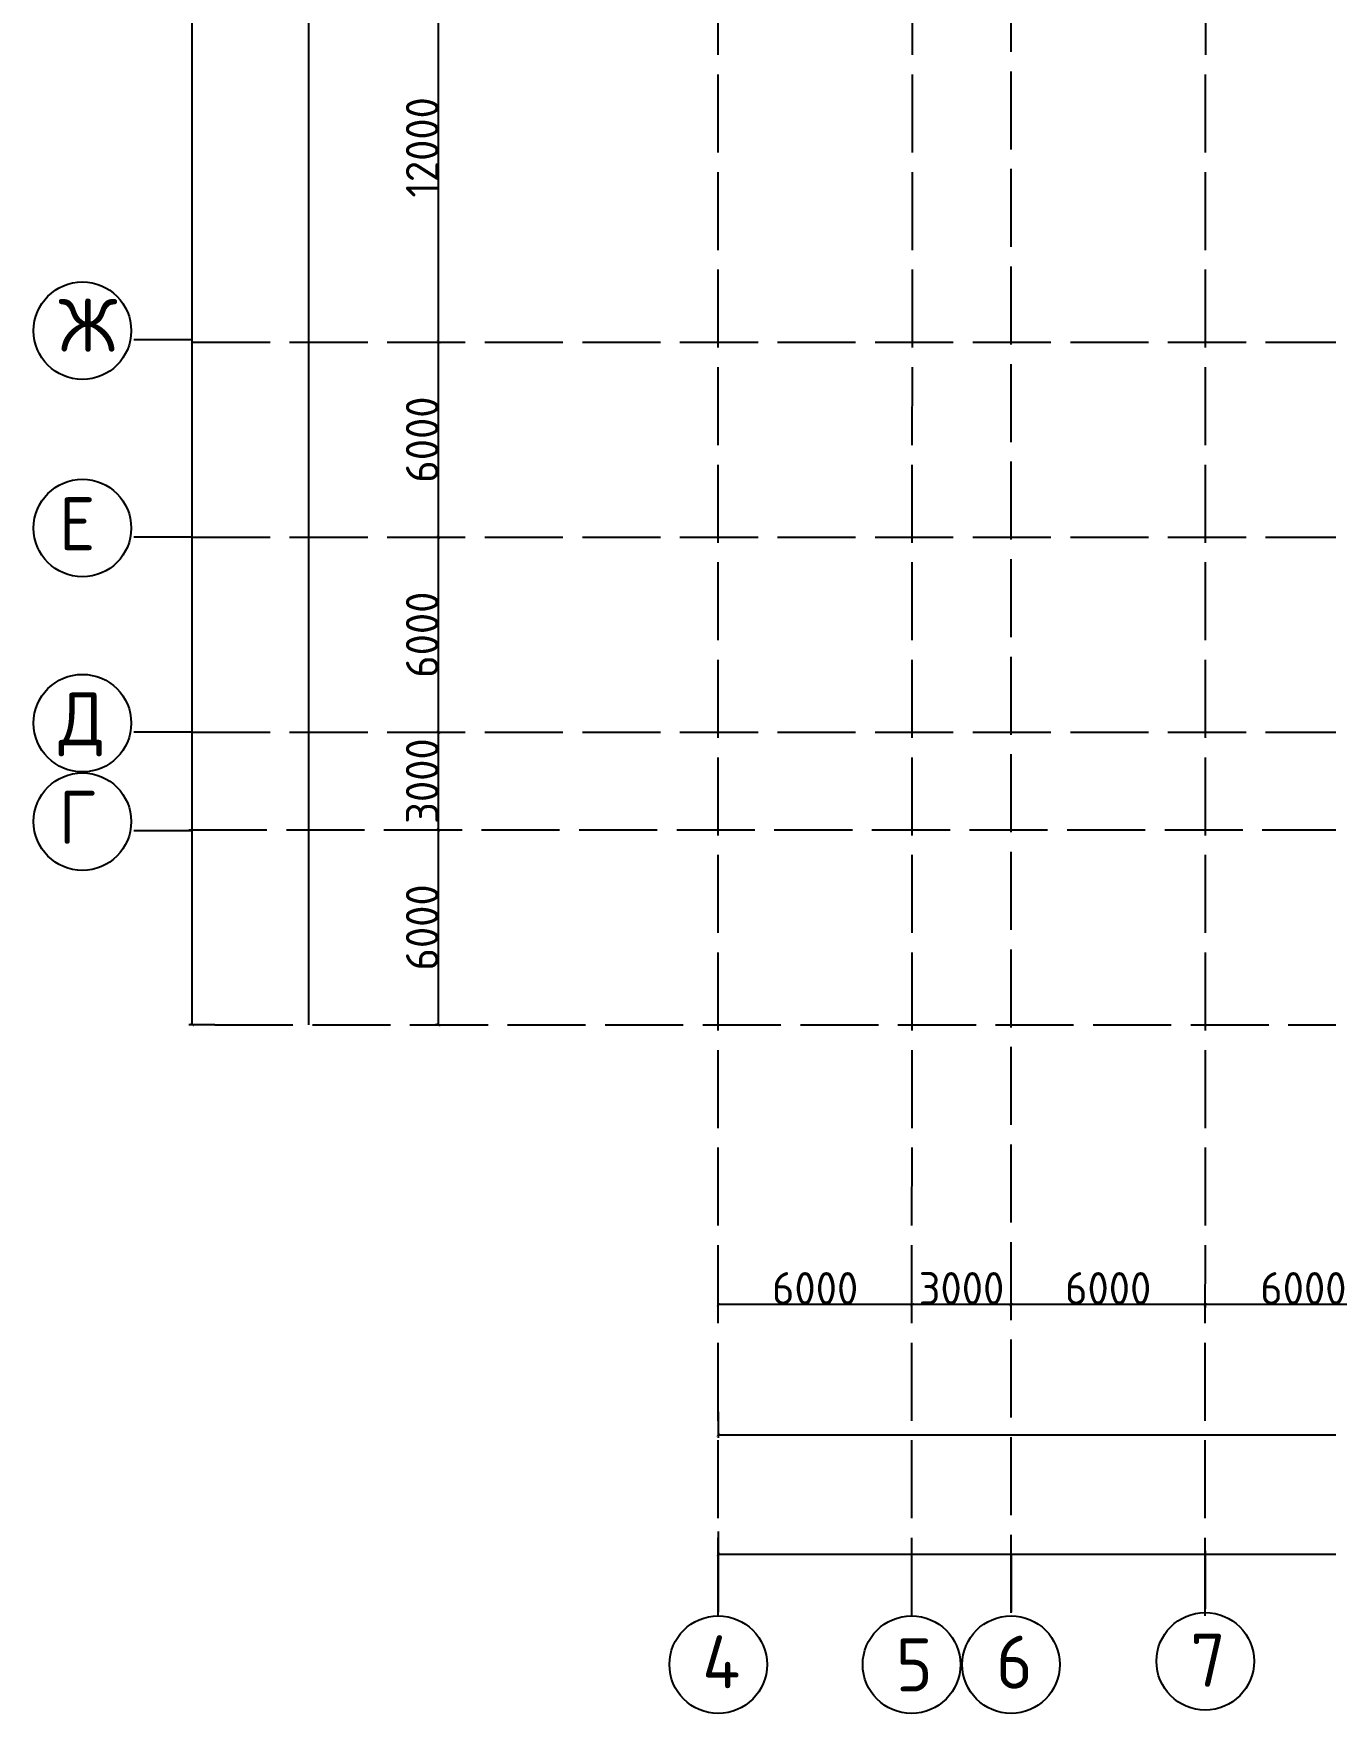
# Model space of a CAD drawing. Header units: millimetres. Extents: x -1544140 to 7445918, y -1294905 to 2019878.
# Drawn here: x 248305 to 288015, y 151967 to 203624 of the extents above; entities that cross this region are included whole.
import ezdxf

# ---------------------------------------------------------------- set-up
doc = ezdxf.new("R2010")
doc.units = ezdxf.units.MM
doc.header["$MEASUREMENT"] = 0
doc.linetypes.add('ACAD_ISO02W100', pattern=[15, 12, -3])
doc.layers.add('Plan 1', color=7, linetype='Continuous')
doc.styles.add('Annotative', font='GOST Common.ttf')
doc.styles.add('gost', font='GOST Common.ttf')
doc.dimstyles.get("Standard").update_dxf_attribs({"dimtxt": 1000, "dimasz": 100, "dimexe": 100, "dimexo": 0.06, "dimgap": 0.19, "dimtad": 1, "dimdec": 0, "dimzin": 0, "dimdsep": 46, "dimtxsty": 'Annotative', "dimblk": 'ARCHTICK', "dimcen": 0.09, "dimadec": 0, "dimazin": 0, "dimtfac": 1, "dimtdec": 0, "dimtofl": 0, "dimtmove": 0, "dimatfit": 3, "dimldrblk": 'ARCHTICK', "dimfxl": 700, "dimfxlon": 1, "dimtolj": 1, "dimtzin": 0, "dimarcsym": 0})

# ---------------------------------------------------------------- blocks, each defined once
blk = doc.blocks.new('_ArchTick')
at = {"color": 0, "linetype": 'ByBlock', "const_width": 0.15}
blk.add_lwpolyline([(-0.5, -0.5), (0.5, 0.5)], dxfattribs=at)
blk = doc.blocks.new('*D21')
at = {"color": 0, "lineweight": -2, "transparency": 16777216}
for p, q in [((253875, 263138), (253075, 263138)), ((253175, 173138), (253175, 263138)), ((253875, 173138), (253075, 173138))]:
    blk.add_line(p, q, dxfattribs=at)
at = {"layer": 'Defpoints', "color": 0, "transparency": 16777216}
for p in [(253175, 263138), (273351, 263138), (273351, 173138)]:
    blk.add_point(p, dxfattribs=at)
at = {"color": 0, "lineweight": -2, "transparency": 16777216, "xscale": 100, "yscale": 100, "zscale": 100}
for p, rotation in [((253175, 263138), 90), ((253175, 173138), 270)]:
    blk.add_blockref('_ArchTick', p, dxfattribs=dict(at, rotation=rotation))
at = {"color": 0, "transparency": 16777216, "insert": (252675, 218138), "char_height": 1000, "attachment_point": 5, "rotation": 90, "style": 'Annotative'}
blk.add_mtext('\\A1;90000', dxfattribs=at)
blk = doc.blocks.new('*D141')
at = {"color": 0, "lineweight": -2, "transparency": 16777216}
for p, q in [((284324, 164551), (284324, 164438)), ((290351, 164538), (284324, 164538)), ((290351, 164538), (290351, 164638))]:
    blk.add_line(p, q, dxfattribs=at)
at = {"layer": 'Defpoints', "color": 0, "transparency": 16777216}
for p in [(284324, 164551), (284324, 164538), (290351, 164538)]:
    blk.add_point(p, dxfattribs=at)
at = {"color": 0, "lineweight": -2, "transparency": 16777216, "xscale": 100, "yscale": 100, "zscale": 100, "rotation": 180}
blk.add_blockref('_ArchTick', (284324, 164538), dxfattribs=at)
at = {"color": 0, "lineweight": -2, "transparency": 16777216, "xscale": 100, "yscale": 100, "zscale": 100}
blk.add_blockref('_ArchTick', (290351, 164538), dxfattribs=at)
at = {"color": 0, "transparency": 16777216, "insert": (287337, 165038), "char_height": 1000, "attachment_point": 5, "style": 'Annotative'}
blk.add_mtext('\\A1;6000', dxfattribs=at)
blk = doc.blocks.new('*D142')
at = {"color": 0, "lineweight": -2, "transparency": 16777216}
for p, q in [((278351, 164538), (278351, 164638)), ((284324, 164538), (278351, 164538)), ((284324, 164551), (284324, 164438))]:
    blk.add_line(p, q, dxfattribs=at)
at = {"layer": 'Defpoints', "color": 0, "transparency": 16777216}
for p in [(278351, 164538), (278351, 164538), (284324, 164551)]:
    blk.add_point(p, dxfattribs=at)
at = {"color": 0, "lineweight": -2, "transparency": 16777216, "xscale": 100, "yscale": 100, "zscale": 100, "rotation": 180}
blk.add_blockref('_ArchTick', (278351, 164538), dxfattribs=at)
at = {"color": 0, "lineweight": -2, "transparency": 16777216, "xscale": 100, "yscale": 100, "zscale": 100}
blk.add_blockref('_ArchTick', (284324, 164538), dxfattribs=at)
at = {"color": 0, "transparency": 16777216, "insert": (281337, 165038), "char_height": 1000, "width": 2710, "attachment_point": 5, "style": 'Annotative'}
blk.add_mtext('\\A1;6000', dxfattribs=at)
blk = doc.blocks.new('*D143')
at = {"color": 0, "lineweight": -2, "transparency": 16777216}
for p, q in [((275305, 164538), (275305, 164638)), ((278351, 164538), (275305, 164538)), ((278351, 164538), (278351, 164638))]:
    blk.add_line(p, q, dxfattribs=at)
at = {"layer": 'Defpoints', "color": 0, "transparency": 16777216}
for p in [(275305, 164538), (275305, 164538), (278351, 164538)]:
    blk.add_point(p, dxfattribs=at)
at = {"color": 0, "lineweight": -2, "transparency": 16777216, "xscale": 100, "yscale": 100, "zscale": 100, "rotation": 180}
blk.add_blockref('_ArchTick', (275305, 164538), dxfattribs=at)
at = {"color": 0, "lineweight": -2, "transparency": 16777216, "xscale": 100, "yscale": 100, "zscale": 100}
blk.add_blockref('_ArchTick', (278351, 164538), dxfattribs=at)
at = {"color": 0, "transparency": 16777216, "insert": (276828, 165038), "char_height": 1000, "attachment_point": 5, "style": 'Annotative'}
blk.add_mtext('\\A1;3000', dxfattribs=at)
blk = doc.blocks.new('*D144')
at = {"color": 0, "lineweight": -2, "transparency": 16777216}
for p, q in [((269351, 164538), (269351, 164638)), ((275305, 164538), (269351, 164538)), ((275305, 164538), (275305, 164638))]:
    blk.add_line(p, q, dxfattribs=at)
at = {"layer": 'Defpoints', "color": 0, "transparency": 16777216}
for p in [(269351, 164538), (269351, 164538), (275305, 164538)]:
    blk.add_point(p, dxfattribs=at)
at = {"color": 0, "lineweight": -2, "transparency": 16777216, "xscale": 100, "yscale": 100, "zscale": 100, "rotation": 180}
blk.add_blockref('_ArchTick', (269351, 164538), dxfattribs=at)
at = {"color": 0, "lineweight": -2, "transparency": 16777216, "xscale": 100, "yscale": 100, "zscale": 100}
blk.add_blockref('_ArchTick', (275305, 164538), dxfattribs=at)
at = {"color": 0, "transparency": 16777216, "insert": (272328, 165038), "char_height": 1000, "attachment_point": 5, "style": 'Annotative'}
blk.add_mtext('\\A1;6000', dxfattribs=at)
blk = doc.blocks.new('*D145')
at = {"color": 0, "lineweight": -2, "transparency": 16777216}
for p, q in [((260751, 179137), (260851, 179137)), ((260751, 173138), (260751, 179137)), ((260751, 173138), (260651, 173138))]:
    blk.add_line(p, q, dxfattribs=at)
at = {"layer": 'Defpoints', "color": 0, "transparency": 16777216}
for p in [(260751, 179137), (260751, 179137), (260751, 173138)]:
    blk.add_point(p, dxfattribs=at)
at = {"color": 0, "lineweight": -2, "transparency": 16777216, "xscale": 100, "yscale": 100, "zscale": 100}
for p, rotation in [((260751, 179137), 90), ((260751, 173138), 270)]:
    blk.add_blockref('_ArchTick', p, dxfattribs=dict(at, rotation=rotation))
at = {"color": 0, "transparency": 16777216, "insert": (260251, 176137), "char_height": 1000, "attachment_point": 5, "rotation": 90, "style": 'Annotative'}
blk.add_mtext('\\A1;6000', dxfattribs=at)
blk = doc.blocks.new('*D146')
at = {"color": 0, "lineweight": -2, "transparency": 16777216}
for p, q in [((260751, 182138), (260851, 182138)), ((260751, 179137), (260751, 182138)), ((260751, 179137), (260851, 179137))]:
    blk.add_line(p, q, dxfattribs=at)
at = {"layer": 'Defpoints', "color": 0, "transparency": 16777216}
for p in [(260751, 182138), (260751, 182138), (260751, 179137)]:
    blk.add_point(p, dxfattribs=at)
at = {"color": 0, "lineweight": -2, "transparency": 16777216, "xscale": 100, "yscale": 100, "zscale": 100}
for p, rotation in [((260751, 182138), 90), ((260751, 179137), 270)]:
    blk.add_blockref('_ArchTick', p, dxfattribs=dict(at, rotation=rotation))
at = {"color": 0, "transparency": 16777216, "insert": (260251, 180637), "char_height": 1000, "attachment_point": 5, "rotation": 90, "style": 'Annotative'}
blk.add_mtext('\\A1;3000', dxfattribs=at)
blk = doc.blocks.new('*D147')
at = {"color": 0, "lineweight": -2, "transparency": 16777216}
for p, q in [((260751, 188138), (260851, 188138)), ((260751, 182138), (260751, 188138)), ((260751, 182138), (260851, 182138))]:
    blk.add_line(p, q, dxfattribs=at)
at = {"layer": 'Defpoints', "color": 0, "transparency": 16777216}
for p in [(260751, 188138), (260751, 188138), (260751, 182138)]:
    blk.add_point(p, dxfattribs=at)
at = {"color": 0, "lineweight": -2, "transparency": 16777216, "xscale": 100, "yscale": 100, "zscale": 100}
for p, rotation in [((260751, 188138), 90), ((260751, 182138), 270)]:
    blk.add_blockref('_ArchTick', p, dxfattribs=dict(at, rotation=rotation))
at = {"color": 0, "transparency": 16777216, "insert": (260251, 185138), "char_height": 1000, "attachment_point": 5, "rotation": 90, "style": 'Annotative'}
blk.add_mtext('\\A1;6000', dxfattribs=at)
blk = doc.blocks.new('*D148')
at = {"color": 0, "lineweight": -2, "transparency": 16777216}
for p, q in [((260751, 194138), (260851, 194138)), ((260751, 188138), (260751, 194138)), ((260751, 188138), (260851, 188138))]:
    blk.add_line(p, q, dxfattribs=at)
at = {"layer": 'Defpoints', "color": 0, "transparency": 16777216}
for p in [(260751, 194138), (260751, 194138), (260751, 188138)]:
    blk.add_point(p, dxfattribs=at)
at = {"color": 0, "lineweight": -2, "transparency": 16777216, "xscale": 100, "yscale": 100, "zscale": 100}
for p, rotation in [((260751, 194138), 90), ((260751, 188138), 270)]:
    blk.add_blockref('_ArchTick', p, dxfattribs=dict(at, rotation=rotation))
at = {"color": 0, "transparency": 16777216, "insert": (260251, 191138), "char_height": 1000, "attachment_point": 5, "rotation": 90, "style": 'Annotative'}
blk.add_mtext('\\A1;6000', dxfattribs=at)
blk = doc.blocks.new('*D149')
at = {"color": 0, "lineweight": -2, "transparency": 16777216}
for p, q in [((260745, 206111), (260851, 206111)), ((260751, 194138), (260751, 206111)), ((260751, 194138), (260851, 194138))]:
    blk.add_line(p, q, dxfattribs=at)
at = {"layer": 'Defpoints', "color": 0, "transparency": 16777216}
for p in [(260745, 206111), (260751, 206111), (260751, 194138)]:
    blk.add_point(p, dxfattribs=at)
at = {"color": 0, "lineweight": -2, "transparency": 16777216, "xscale": 100, "yscale": 100, "zscale": 100}
for p, rotation in [((260751, 206111), 90), ((260751, 194138), 270)]:
    blk.add_blockref('_ArchTick', p, dxfattribs=dict(at, rotation=rotation))
at = {"color": 0, "transparency": 16777216, "insert": (260251, 200124), "char_height": 1000, "attachment_point": 5, "rotation": 90, "style": 'Annotative'}
blk.add_mtext('\\A1;12000', dxfattribs=at)
blk = doc.blocks.new('*D154')
at = {"color": 0, "lineweight": -2, "transparency": 16777216}
for p, q in [((269351, 161238), (269351, 160438)), ((320308, 161238), (320308, 160438)), ((269351, 160538), (320308, 160538))]:
    blk.add_line(p, q, dxfattribs=at)
at = {"layer": 'Defpoints', "color": 0, "transparency": 16777216}
for p in [(269351, 173116), (320308, 173138), (320308, 160538)]:
    blk.add_point(p, dxfattribs=at)
at = {"color": 0, "lineweight": -2, "transparency": 16777216, "xscale": 100, "yscale": 100, "zscale": 100, "rotation": 180}
blk.add_blockref('_ArchTick', (269351, 160538), dxfattribs=at)
at = {"color": 0, "lineweight": -2, "transparency": 16777216, "xscale": 100, "yscale": 100, "zscale": 100}
blk.add_blockref('_ArchTick', (320308, 160538), dxfattribs=at)
at = {"color": 0, "transparency": 16777216, "insert": (294829, 161038), "char_height": 1000, "attachment_point": 5, "style": 'Annotative'}
blk.add_mtext('\\A1;51000', dxfattribs=at)
blk = doc.blocks.new('*D156')
at = {"color": 0, "lineweight": -2, "transparency": 16777216}
for p, q in [((269351, 157564), (269351, 156764)), ((338351, 157564), (338351, 156764)), ((269351, 156864), (338351, 156864))]:
    blk.add_line(p, q, dxfattribs=at)
at = {"layer": 'Defpoints', "color": 0, "transparency": 16777216}
for p in [(269351, 162226), (338351, 162226), (338351, 156864)]:
    blk.add_point(p, dxfattribs=at)
at = {"color": 0, "lineweight": -2, "transparency": 16777216, "xscale": 100, "yscale": 100, "zscale": 100, "rotation": 180}
blk.add_blockref('_ArchTick', (269351, 156864), dxfattribs=at)
at = {"color": 0, "lineweight": -2, "transparency": 16777216, "xscale": 100, "yscale": 100, "zscale": 100}
blk.add_blockref('_ArchTick', (338351, 156864), dxfattribs=at)
at = {"color": 0, "transparency": 16777216, "insert": (303851, 157364), "char_height": 1000, "attachment_point": 5, "style": 'Annotative'}
blk.add_mtext('\\A1;69000', dxfattribs=at)

msp = doc.modelspace()

# ---------------------------------------------------------------- linework, layer by layer
for p, q in [((256750.8, 263737.8), (256750.8, 173137.8)), ((253175.1, 194205.8), (251389, 194205.8)), ((253175.5, 188137.8), (251389.3, 188137.8)), ((253175.5, 182137.8), (251389.3, 182137.8)), ((253175.1, 179109.9), (251389, 179109.9)), ((269350.8, 156861.8), (269350.8, 155075.6)), ((275292.9, 156861.8), (275292.9, 155075.6)), ((278350.8, 156861.8), (278350.8, 155075.6)), ((284321.9, 156964.2), (284321.9, 155178.1))]:
    msp.add_line(p, q)
at = {"color": 9, "linetype": 'ACAD_ISO02W100', "ltscale": 200, "true_color": 0xc4c4c5}
for p, q in [((269350.8, 154967.2), (269350.8, 263337.8)), ((275300.4, 154967.2), (275350.8, 263337.8)), ((278350.8, 155062.5), (278350.8, 263337.8)), ((284321.3, 154967.2), (284350.8, 263337.8)), ((253174.8, 194137.8), (375575.3, 194137.8)), ((253174.8, 188137.8), (314150.8, 188137.8)), ((253174.8, 182137.8), (375575.3, 182137.8)), ((253075.1, 179136.6), (375575.3, 179137.8)), ((253874.8, 173137.8), (375575.3, 173137.8))]:
    msp.add_line(p, q, dxfattribs=at)
for centre in [(249805.4, 194486.8), (249805.7, 188418.8), (249805.7, 182418.8), (249805.4, 179390.9), (284321.9, 153569.7), (269350.8, 153467.2), (275292.9, 153467.2), (278350.8, 153467.2)]:
    msp.add_circle(centre, 1500)

# ---------------------------------------------------------------- texts
at = {"layer": 'Plan 1', "char_height": 1630.6, "attachment_point": 1, "style": 'gost'}
for s, insert in [('Ж', (249074.5, 195471)), ('Е', (249074.9, 189367.6)), ('Д', (249074.9, 183365.1)), ('Г', (249074.5, 180341.5)), ('4', (268858.9, 154368.9)), ('5', (274809.1, 154274.1)), ('6', (277892.6, 154357.7)), ('7', (283861.1, 154419.4))]:
    msp.add_mtext_dynamic_manual_height_columns(s, width=31807.575, gutter_width=5.44, heights=[0], dxfattribs=dict(at, insert=insert))

# ---------------------------------------------------------------- dimensions: what is measured, and where the dimension line sits
dim = msp.add_linear_dim(base=(253174.8, 263137.8), p1=(273350.8, 173137.8), p2=(273350.8, 263137.8), angle=90, dimstyle='Standard')
dim.commit()
dim.dimension.update_dxf_attribs({"geometry": '*D21', "text_midpoint": (252674.6, 218137.8)})
for base, p1, p2, text, picture, middle in [((260750.8, 206110.8), (260750.8, 194137.8), (260744.6, 206110.8), '12000', '*D149', (260250.6, 200124.3)), ((260750.8, 182137.8), (260750.8, 179136.6), (260750.8, 182137.8), '3000', '*D146', (260250.6, 180637.2))]:
    dim = msp.add_linear_dim(base=base, p1=p1, p2=p2, angle=90, text=text, dimstyle='Standard', override={"dimtmove": 1})
    dim.commit()
    dim.dimension.update_dxf_attribs({"geometry": picture, "text_midpoint": middle})
for base, p1, p2, picture, middle in [((260750.8, 194137.8), (260750.8, 188137.8), (260750.8, 194137.8), '*D148', (260250.6, 191137.8)), ((260750.8, 188137.8), (260750.8, 182137.8), (260750.8, 188137.8), '*D147', (260250.6, 185137.8))]:
    dim = msp.add_linear_dim(base=base, p1=p1, p2=p2, angle=90, dimstyle='Standard', override={"dimtmove": 1})
    dim.commit()
    dim.dimension.update_dxf_attribs({"geometry": picture, "text_midpoint": middle})
dim = msp.add_linear_dim(base=(260750.8, 179136.7), p1=(260750.8, 173137.8), p2=(260750.8, 179136.7), angle=90, text='6000', dimstyle='Standard')
dim.commit()
dim.dimension.update_dxf_attribs({"geometry": '*D145', "text_midpoint": (260250.6, 176137.2)})
dim = msp.add_linear_dim(base=(320307.8, 160537.8), p1=(269350.8, 173115.8), p2=(320307.8, 173137.8), text='51000', dimstyle='Standard')
dim.commit()
dim.dimension.update_dxf_attribs({"geometry": '*D154', "text_midpoint": (294829.3, 161038)})
for base, p1, p2, text, picture, middle in [((269350.8, 164537.8), (275304.9, 164537.8), (269350.8, 164537.8), '6000', '*D144', (272327.8, 165038)), ((275304.9, 164537.8), (278350.8, 164537.8), (275304.9, 164537.8), '3000', '*D143', (276827.8, 165038)), ((278350.8, 164537.8), (284323.9, 164550.8), (278350.8, 164537.8), '6000', '*D142', (281337.4, 165038)), ((284323.9, 164537.8), (290350.8, 164537.8), (284323.9, 164550.8), '6000', '*D141', (287337.4, 165038))]:
    dim = msp.add_linear_dim(base=base, p1=p1, p2=p2, text=text, dimstyle='Standard', override={"dimtmove": 1})
    dim.commit()
    dim.dimension.update_dxf_attribs({"geometry": picture, "text_midpoint": middle})
dim = msp.add_linear_dim(base=(338350.8, 156864.2), p1=(269350.8, 162226.4), p2=(338350.8, 162226.4), dimstyle='Standard')
dim.commit()
dim.dimension.update_dxf_attribs({"geometry": '*D156', "text_midpoint": (303850.8, 157364.4)})

doc.saveas('drawing.dxf')
